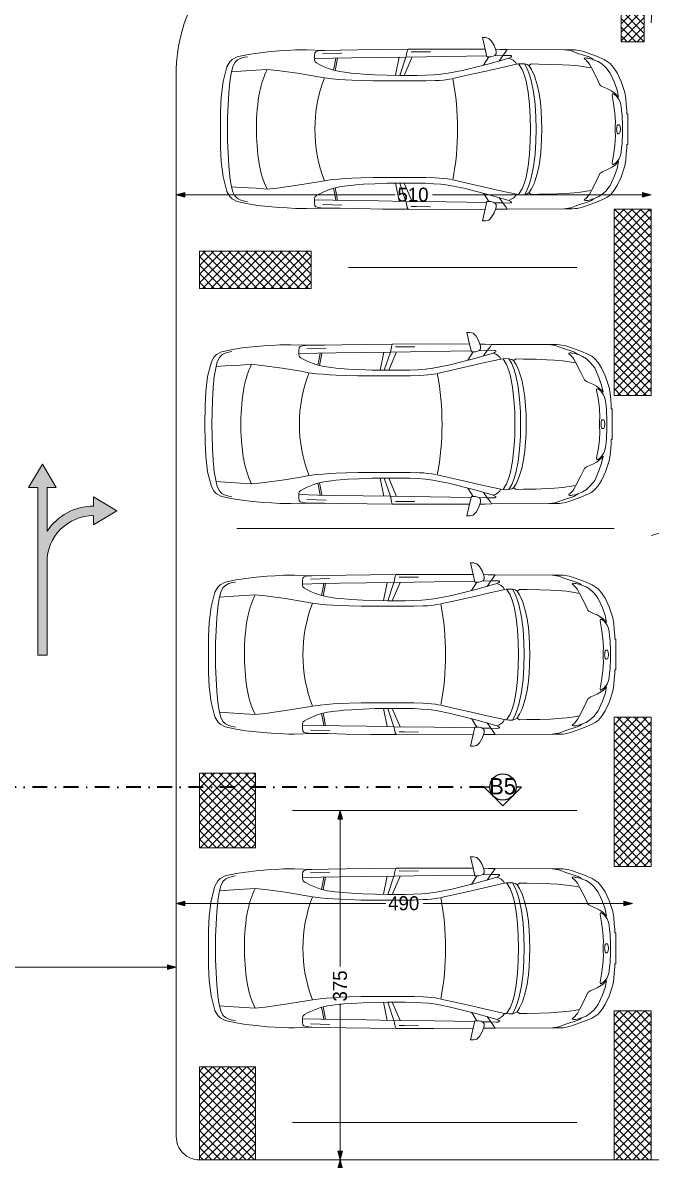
# Model space of a CAD drawing. Header units: millimetres. Extents: x 635850 to 824661, y -5878409 to -5774454.
# Drawn here: x 700891 to 707640, y -5850267 to -5838064 of the extents above; entities that cross this region are included whole.
import ezdxf

# ---------------------------------------------------------------- set-up
doc = ezdxf.new("R2010")
doc.units = ezdxf.units.MM
doc.header["$MEASUREMENT"] = 0
doc.linetypes.add('A - Long Dashed', pattern=[2750, 1500, -1250])
doc.linetypes.add('Dot & Dashed', pattern=[335.138881, 158.75, -88.194444, 0, -88.194437])
for name, color, linetype, lineweight in [('A - Ndertesa 4 - 2D Drafting_Pen_No__1', 7, 'Continuous', 13), ('A - Ndertesa 4 - Shtyllat_Pen_No__1', 7, 'Continuous', 13), ('A - Ndertesa 4 - Shtyllat_Pen_No__101', 252, 'Continuous', 13)]:
    doc.layers.add(name, color=color, linetype=linetype, lineweight=lineweight)
for name, color, linetype, lineweight, true_color in [('A - Ndertesa 4 - 2D Drafting_Pen_No__102', 7, 'Continuous', 13, 0xcccccc), ('A - Ndertesa 4 - 2D Drafting_Pen_No__247', 7, 'Continuous', 13, 0xe8e8e8), ('A - Ndertesa 4 - 2D Drafting_Pen_No__249', 7, 'Continuous', 13, 0xe8e8e8), ('A - Ndertesa 4 - 2D Drafting_Pen_No__82', 7, 'Continuous', 20, 0xaaaaaa), ('A - Ndertesa 4 - Dimensionimi Bazik_Pen_No__102', 7, 'Continuous', 13, 0xcccccc), ('A - Ndertesa 4 - Dimensionimi Bazik_Pen_No__82', 7, 'Continuous', 20, 0xaaaaaa), ('A - Ndertesa 4 - Rampa 2D_Pen_No__247', 7, 'Continuous', 13, 0xe8e8e8), ('A - Ndertesa 4 - Veturat_Pen_No__102', 7, 'Continuous', 13, 0xcccccc), ('A - Ndertesa 4 - Vijat e Bodrumeve_Pen_No__82', 7, 'Continuous', 20, 0xaaaaaa), ('A - Ndertesa 4 - Vijat e Prejreve_Pen_No__48', 7, 'Continuous', 25, 0xa80f02), ('A - Ndertesa 4 - Vijat e Prejreve_Pen_No__8', 7, 'Continuous', 35, 0xa80f02)]:
    doc.layers.add(name, color=color, linetype=linetype, lineweight=lineweight, true_color=true_color)
for name, color, linetype in [('A - Ndertesa 4 - Dimensionimi Bazik', 7, 'Continuous'), ('A - Ndertesa 4 - Shtyllat', 7, 'Continuous'), ('A - Ndertesa 4 - Vijat e Prejreve', 7, 'Continuous')]:
    doc.layers.add(name, color=color, linetype=linetype)
doc.styles.add('GENERATED_STYLE_1', font='GOTHIC.TTF')
doc.dimstyles.new('GENERATED_STYLE__1', dxfattribs={"dimtxt": 150, "dimasz": 91.78744, "dimexe": 0.18, "dimexo": 0.0625, "dimgap": 0, "dimtad": 0, "dimdec": 0, "dimlfac": 0.1, "dimzin": 0, "dimdsep": 46, "dimtxsty": 'GENERATED_STYLE_1', "dimblk": 'ARROWHEAD_5', "dimblk1": 'ARROWHEAD_5', "dimblk2": 'ARROWHEAD_5', "dimcen": 0.09, "dimse1": 1, "dimse2": 1, "dimclrd": 256, "dimclre": 256, "dimclrt": 256, "dimadec": 0, "dimazin": 0, "dimtfac": 1, "dimtdec": 4, "dimtmove": 0, "dimatfit": 3, "dimfxl": 0, "dimtolj": 1, "dimtzin": 0, "dimarcsym": 0})
doc.dimstyles.new('GENERATED_STYLE__2', dxfattribs={"dimtxt": 150, "dimasz": 91.78744, "dimexe": 0.18, "dimexo": 0.0625, "dimgap": 0, "dimtad": 0, "dimtih": 1, "dimtoh": 1, "dimdec": 0, "dimlfac": 0.1, "dimzin": 0, "dimdsep": 46, "dimtxsty": 'GENERATED_STYLE_1', "dimblk": 'ARROWHEAD_5', "dimblk1": 'ARROWHEAD_5', "dimblk2": 'ARROWHEAD_5', "dimcen": 0.09, "dimse1": 1, "dimse2": 1, "dimclrd": 256, "dimclre": 256, "dimclrt": 256, "dimadec": 0, "dimazin": 0, "dimtfac": 1, "dimtdec": 4, "dimtmove": 0, "dimatfit": 3, "dimfxl": 0, "dimtolj": 1, "dimtzin": 0, "dimarcsym": 0})
pattern_1 = [(45, (664183.82, -5827429.525), (-45.96194, 45.96194), []), (135, (664183.82, -5827429.525), (45.96194, 45.96194), [])]

# ---------------------------------------------------------------- blocks, each defined once
blk = doc.blocks.new('Column_4', base_point=(707440, -5841064))
at = {"layer": 'A - Ndertesa 4 - Shtyllat_Pen_No__101', "linetype": 'Continuous', "lineweight": 13}
h = blk.add_hatch(dxfattribs=at)
h.set_pattern_fill('Concrete_Block', color=252, style=0, pattern_type=2)
h.set_pattern_definition(pattern_1)
h.paths.add_polyline_path([(707240, -5842064), (707640, -5842064), (707640, -5840064), (707240, -5840064)])
at = {"layer": 'A - Ndertesa 4 - Shtyllat_Pen_No__1', "color": 7, "linetype": 'Continuous', "lineweight": 13, "flags": 128}
blk.add_lwpolyline([(707240, -5842064), (707640, -5842064), (707640, -5840064), (707240, -5840064)], close=True, dxfattribs=at)
blk = doc.blocks.new('Column_7', base_point=(707440, -5849464))
at = {"layer": 'A - Ndertesa 4 - Shtyllat_Pen_No__101', "linetype": 'Continuous', "lineweight": 13}
h = blk.add_hatch(dxfattribs=at)
h.set_pattern_fill('Concrete_Block', color=252, style=0, pattern_type=2)
h.set_pattern_definition(pattern_1)
h.paths.add_polyline_path([(707240, -5850264), (707640, -5850264), (707640, -5848664), (707240, -5848664)])
at = {"layer": 'A - Ndertesa 4 - Shtyllat_Pen_No__1', "color": 7, "linetype": 'Continuous', "lineweight": 13, "flags": 128}
blk.add_lwpolyline([(707240, -5850264), (707640, -5850264), (707640, -5848664), (707240, -5848664)], close=True, dxfattribs=at)
blk = doc.blocks.new('Column_8', base_point=(707440, -5846315))
at = {"layer": 'A - Ndertesa 4 - Shtyllat_Pen_No__101', "linetype": 'Continuous', "lineweight": 13}
h = blk.add_hatch(dxfattribs=at)
h.set_pattern_fill('Concrete_Block', color=252, style=0, pattern_type=2)
h.set_pattern_definition(pattern_1)
h.paths.add_polyline_path([(707240, -5847115), (707640, -5847115), (707640, -5845515), (707240, -5845515)])
at = {"layer": 'A - Ndertesa 4 - Shtyllat_Pen_No__1', "color": 7, "linetype": 'Continuous', "lineweight": 13, "flags": 128}
blk.add_lwpolyline([(707240, -5847115), (707640, -5847115), (707640, -5845515), (707240, -5845515)], close=True, dxfattribs=at)
blk = doc.blocks.new('Column_9', base_point=(703089, -5846515))
at = {"layer": 'A - Ndertesa 4 - Shtyllat_Pen_No__101', "linetype": 'Continuous', "lineweight": 13}
h = blk.add_hatch(dxfattribs=at)
h.set_pattern_fill('Concrete_Block', color=252, style=0, pattern_type=2)
h.set_pattern_definition(pattern_1)
h.paths.add_polyline_path([(702789, -5846915), (703389, -5846915), (703389, -5846115), (702789, -5846115)])
at = {"layer": 'A - Ndertesa 4 - Shtyllat_Pen_No__1', "color": 7, "linetype": 'Continuous', "lineweight": 13, "flags": 128}
blk.add_lwpolyline([(702789, -5846915), (703389, -5846915), (703389, -5846115), (702789, -5846115)], close=True, dxfattribs=at)
blk = doc.blocks.new('Column_14', base_point=(703089, -5849764))
at = {"layer": 'A - Ndertesa 4 - Shtyllat_Pen_No__101', "linetype": 'Continuous', "lineweight": 13}
h = blk.add_hatch(dxfattribs=at)
h.set_pattern_fill('Concrete_Block', color=252, style=0, pattern_type=2)
h.set_pattern_definition(pattern_1)
h.paths.add_polyline_path([(702789, -5850264), (703389, -5850264), (703389, -5849264), (702789, -5849264)])
at = {"layer": 'A - Ndertesa 4 - Shtyllat_Pen_No__1', "color": 7, "linetype": 'Continuous', "lineweight": 13, "flags": 128}
blk.add_lwpolyline([(702789, -5850264), (703389, -5850264), (703389, -5849264), (702789, -5849264)], close=True, dxfattribs=at)
blk = doc.blocks.new('Column_19', base_point=(703389, -5840715))
at = {"layer": 'A - Ndertesa 4 - Shtyllat_Pen_No__101', "linetype": 'Continuous', "lineweight": 13}
h = blk.add_hatch(dxfattribs=at)
h.set_pattern_fill('Concrete_Block', color=252, style=0, pattern_type=2)
h.set_pattern_definition(pattern_1)
h.paths.add_polyline_path([(703989, -5840915), (703989, -5840515), (702789, -5840515), (702789, -5840915)])
at = {"layer": 'A - Ndertesa 4 - Shtyllat_Pen_No__1', "color": 7, "linetype": 'Continuous', "lineweight": 13, "flags": 128}
blk.add_lwpolyline([(703989, -5840915), (703989, -5840515), (702789, -5840515), (702789, -5840915)], close=True, dxfattribs=at)
blk = doc.blocks.new('Car 05 25_3')
at = {"layer": 'A - Ndertesa 4 - Veturat_Pen_No__102', "color": 254, "linetype": 'Continuous', "lineweight": 13, "true_color": 0xcccccc}
for p, q in [((1130, 859), (1121, 838)), ((1958, 858), (1977, 777)), ((2075, 836), (2068, 858)), ((2182, 834), (2193, 856)), ((-701, 743), (-729, 716)), ((-665, 761), (-701, 743)), ((-627, 772), (-665, 761)), ((-595, 778), (-627, 772)), ((125, 791), (129, 820)), ((126, 744), (125, 791)), ((327, 762), (125, 756)), ((132, 723), (126, 744)), ((129, 820), (139, 832)), ((139, 832), (165, 840)), ((165, 840), (195, 844)), ((195, 844), (231, 846)), ((211, 809), (418, 816)), ((522, 765), (327, 762)), ((355, 762), (339, 683)), ((373, 763), (357, 683)), ((814, 769), (522, 765)), ((1109, 774), (814, 769)), ((1036, 773), (997, 579)), ((1042, 578), (1108, 774)), ((1173, 775), (1090, 578)), ((1115, 809), (1109, 774)), ((1109, 774), (1538, 780)), ((1120, 833), (1115, 809)), ((1121, 838), (1120, 836)), ((1120, 836), (1120, 833)), ((1163, 830), (1220, 829)), ((1220, 829), (1370, 831)), ((1538, 780), (1975, 786)), ((1939, 686), (1996, 777)), ((1977, 777), (2020, 777)), ((2000, 702), (2214, 763)), ((2020, 777), (2044, 783)), ((2044, 783), (2063, 792)), ((2063, 792), (2070, 800)), ((2069, 788), (2065, 794)), ((2069, 788), (2148, 790)), ((2070, 800), (2075, 809)), ((2075, 809), (2075, 836)), ((2107, 732), (2148, 790)), ((2148, 790), (2167, 814)), ((2148, 790), (2206, 792)), ((2167, 814), (2182, 834)), ((2206, 792), (2227, 791)), ((2227, 770), (2214, 763)), ((2214, 763), (2238, 752)), ((2227, 791), (2233, 790)), ((2234, 774), (2227, 770)), ((2233, 790), (2238, 787)), ((2238, 777), (2234, 774)), ((2241, 784), (2238, 787)), ((2238, 777), (2241, 781)), ((2238, 752), (2259, 740)), ((2241, 781), (2241, 784)), ((2259, 740), (2269, 731)), ((2808, 853), (2877, 843)), ((2877, 843), (2954, 814)), ((2904, 833), (2905, 833)), ((2954, 814), (3076, 775)), ((3022, 758), (3024, 762)), ((3024, 754), (3022, 758)), ((3024, 762), (3035, 765)), ((3038, 743), (3024, 754)), ((3035, 765), (3047, 764)), ((3051, 731), (3038, 743)), ((3047, 764), (3061, 763)), ((3061, 763), (3090, 757)), ((3100, 763), (3076, 775)), ((3090, 757), (3108, 751)), ((3114, 753), (3100, 763)), ((3108, 751), (3123, 746)), ((3123, 746), (3114, 753)), ((3170, 727), (3123, 746)), ((-768, 602), (-751, 670)), ((-764, 617), (-666, 624)), ((-729, 716), (-751, 670)), ((-666, 624), (-501, 634)), ((-501, 634), (-383, 642)), ((-383, 642), (-274, 631)), ((-274, 631), (-56, 601)), ((147, 711), (132, 723)), ((171, 697), (147, 711)), ((213, 677), (171, 697)), ((266, 655), (213, 677)), ((319, 636), (266, 655)), ((393, 618), (319, 636)), ((339, 683), (330, 634)), ((357, 683), (347, 629)), ((475, 607), (393, 618)), ((1730, 634), (1562, 601)), ((2000, 702), (1730, 634)), ((1780, 582), (1953, 621)), ((1953, 621), (2122, 660)), ((2122, 660), (2294, 698)), ((2269, 731), (2279, 722)), ((2279, 722), (2294, 698)), ((2294, 698), (2317, 701)), ((2294, 698), (2294, 698)), ((2317, 701), (2346, 703)), ((2355, 640), (2317, 701)), ((2346, 703), (2379, 702)), ((2380, 575), (2355, 640)), ((2410, 649), (2379, 702)), ((2379, 702), (2411, 694)), ((2436, 583), (2410, 649)), ((2411, 694), (2411, 694)), ((2429, 682), (2411, 694)), ((2429, 682), (2457, 700)), ((2429, 682), (2429, 682)), ((2429, 682), (2457, 640)), ((2457, 700), (2535, 698)), ((2457, 640), (2487, 574)), ((2535, 698), (2535, 698)), ((2535, 698), (2673, 696)), ((2673, 696), (2787, 691)), ((2787, 691), (2868, 687)), ((2868, 687), (2960, 679)), ((2960, 679), (2868, 687)), ((2960, 679), (3047, 666)), ((3047, 666), (3100, 657)), ((3065, 715), (3051, 731)), ((3077, 698), (3065, 715)), ((3100, 657), (3077, 698)), ((3153, 554), (3100, 657)), ((3212, 701), (3170, 727)), ((3254, 663), (3212, 701)), ((3302, 603), (3254, 663)), ((-783, 510), (-795, 391)), ((-768, 602), (-783, 510)), ((-56, 601), (146, 567)), ((146, 567), (233, 552)), ((233, 552), (315, 541)), ((315, 541), (384, 535)), ((384, 535), (454, 530)), ((454, 530), (526, 526)), ((521, 602), (475, 607)), ((570, 597), (521, 602)), ((526, 526), (628, 522)), ((653, 591), (570, 597)), ((628, 522), (757, 518)), ((773, 585), (653, 591)), ((757, 518), (1323, 518)), ((907, 580), (773, 585)), ((1042, 578), (907, 580)), ((1228, 578), (1042, 578)), ((1316, 580), (1228, 578)), ((1403, 584), (1316, 580)), ((1323, 518), (1420, 522)), ((1484, 590), (1403, 584)), ((1420, 522), (1467, 524)), ((1467, 524), (1511, 528)), ((1562, 601), (1484, 590)), ((1511, 528), (1554, 533)), ((1554, 533), (1597, 541)), ((1597, 541), (1597, 541)), ((1611, 544), (1780, 582)), ((2397, 514), (2380, 575)), ((2419, 396), (2397, 514)), ((2454, 522), (2436, 583)), ((2478, 401), (2454, 522)), ((2487, 574), (2492, 562)), ((2492, 562), (2518, 477)), ((3190, 476), (3153, 554)), ((3302, 603), (3346, 501)), ((3346, 501), (3374, 420)), ((-795, 391), (-802, 259)), ((2434, 266), (2419, 396)), ((2494, 269), (2478, 401)), ((2518, 477), (2538, 384)), ((2538, 384), (2551, 286)), ((3199, 467), (3190, 476)), ((3221, 454), (3199, 467)), ((3256, 439), (3221, 454)), ((3288, 425), (3256, 439)), ((3319, 408), (3288, 425)), ((3353, 384), (3319, 408)), ((3325, 377), (3321, 370)), ((3321, 370), (3321, 362)), ((3328, 380), (3325, 377)), ((3338, 379), (3328, 380)), ((3364, 358), (3338, 379)), ((3377, 360), (3353, 384)), ((3391, 344), (3374, 420)), ((-802, 259), (-807, 125)), ((2442, 132), (2434, 266)), ((2503, 133), (2494, 269)), ((2551, 286), (2560, 194)), ((3321, 362), (3338, 277)), ((3338, 277), (3352, 173)), ((3397, 316), (3364, 358)), ((3391, 344), (3377, 360)), ((3408, 289), (3397, 316)), ((3408, 289), (3414, 267)), ((3414, 267), (3418, 243)), ((-807, 125), (-808, 0)), ((2444, 0), (2442, 132)), ((2506, 0), (2503, 133)), ((2560, 194), (2564, 101)), ((3352, 173), (3358, 76)), ((3418, 243), (3424, 201)), ((3424, 201), (3428, 152)), ((3432, 40), (3428, 152)), ((-807, -125), (-808, 0)), ((2444, 0), (2442, -132)), ((2564, 101), (2566, 0)), ((2564, -101), (2566, 0)), ((3354, 28), (3358, 76)), ((3354, 28), (3354, -1)), ((3354, -28), (3354, 1)), ((3371, 12), (3370, -1)), ((3371, -12), (3370, 1)), ((3372, 24), (3371, 12)), ((3376, 39), (3372, 24)), ((3382, 47), (3376, 39)), ((3386, 48), (3382, 47)), ((3386, 48), (3394, 48)), ((3399, 47), (3394, 48)), ((3404, 39), (3399, 47)), ((3404, 39), (3408, 24)), ((3408, 24), (3410, 8)), ((3410, 8), (3410, 0)), ((3432, 57), (3432, 57)), ((3432, 0), (3432, 40)), ((3432, 0), (3432, -40)), ((2506, 0), (2503, -133)), ((2560, -194), (2564, -101)), ((3352, -173), (3358, -76)), ((3354, -28), (3358, -76)), ((3372, -24), (3371, -12)), ((3376, -39), (3372, -24)), ((3382, -47), (3376, -39)), ((3386, -48), (3382, -47)), ((3386, -48), (3394, -48)), ((3399, -47), (3394, -48)), ((3404, -39), (3399, -47)), ((3404, -39), (3408, -24)), ((3408, -24), (3410, -8)), ((3410, -8), (3410, 0)), ((3432, -40), (3428, -152)), ((3432, -57), (3432, -57)), ((-802, -259), (-807, -125)), ((2442, -132), (2434, -266)), ((2503, -133), (2494, -269)), ((2551, -286), (2560, -194)), ((3338, -277), (3352, -173)), ((3414, -267), (3418, -243)), ((3418, -243), (3424, -201)), ((3424, -201), (3428, -152)), ((-795, -391), (-802, -259)), ((2434, -266), (2419, -396)), ((2494, -269), (2478, -401)), ((2538, -384), (2551, -286)), ((3321, -362), (3338, -277)), ((3321, -370), (3321, -362)), ((3364, -358), (3338, -379)), ((3377, -360), (3353, -384)), ((3397, -316), (3364, -358)), ((3391, -344), (3374, -420)), ((3391, -344), (3377, -360)), ((3408, -289), (3397, -316)), ((3408, -289), (3414, -267)), ((-783, -510), (-795, -391)), ((2419, -396), (2397, -514)), ((2478, -401), (2454, -522)), ((2492, -562), (2518, -477)), ((2518, -477), (2538, -384)), ((3190, -476), (3153, -554)), ((3199, -467), (3190, -476)), ((3221, -454), (3199, -467)), ((3256, -439), (3221, -454)), ((3288, -425), (3256, -439)), ((3319, -408), (3288, -425)), ((3353, -384), (3319, -408)), ((3325, -377), (3321, -370)), ((3328, -380), (3325, -377)), ((3338, -379), (3328, -380)), ((3346, -501), (3374, -420)), ((-768, -602), (-783, -510)), ((-768, -602), (-751, -670)), ((-274, -631), (-56, -601)), ((-56, -601), (146, -567)), ((146, -567), (233, -552)), ((233, -552), (315, -541)), ((315, -541), (384, -535)), ((384, -535), (454, -530)), ((475, -607), (393, -618)), ((454, -530), (526, -526)), ((521, -602), (475, -607)), ((570, -597), (521, -602)), ((526, -526), (628, -522)), ((653, -591), (570, -597)), ((628, -522), (757, -518)), ((773, -585), (653, -591)), ((757, -518), (1323, -518)), ((907, -580), (773, -585)), ((1042, -578), (907, -580)), ((1036, -773), (997, -579)), ((1042, -578), (1108, -774)), ((1228, -578), (1042, -578)), ((1173, -775), (1090, -578)), ((1316, -580), (1228, -578)), ((1403, -584), (1316, -580)), ((1323, -518), (1420, -522)), ((1484, -590), (1403, -584)), ((1420, -522), (1467, -524)), ((1467, -524), (1511, -528)), ((1562, -601), (1484, -590)), ((1511, -528), (1554, -533)), ((1554, -533), (1597, -541)), ((1730, -634), (1562, -601)), ((1597, -541), (1597, -541)), ((1611, -544), (1780, -582)), ((1780, -582), (1953, -621)), ((2380, -575), (2355, -640)), ((2397, -514), (2380, -575)), ((2436, -583), (2410, -649)), ((2454, -522), (2436, -583)), ((2457, -640), (2487, -574)), ((2487, -574), (2492, -562)), ((3153, -554), (3100, -657)), ((3302, -603), (3254, -663)), ((3302, -603), (3346, -501)), ((-764, -617), (-666, -624)), ((-729, -716), (-751, -670)), ((-701, -743), (-729, -716)), ((-666, -624), (-501, -634)), ((-501, -634), (-383, -642)), ((-383, -642), (-274, -631)), ((132, -723), (126, -744)), ((147, -711), (132, -723)), ((171, -697), (147, -711)), ((213, -677), (171, -697)), ((266, -655), (213, -677)), ((319, -636), (266, -655)), ((393, -618), (319, -636)), ((339, -683), (330, -634)), ((355, -762), (339, -683)), ((357, -683), (347, -629)), ((373, -763), (357, -683)), ((2000, -702), (1730, -634)), ((1939, -686), (1996, -777)), ((1953, -621), (2122, -660)), ((2000, -702), (2214, -763)), ((2107, -732), (2148, -790)), ((2122, -660), (2294, -698)), ((2259, -740), (2269, -731)), ((2269, -731), (2279, -722)), ((2279, -722), (2294, -698)), ((2294, -698), (2317, -701)), ((2294, -698), (2294, -698)), ((2355, -640), (2317, -701)), ((2317, -701), (2346, -703)), ((2346, -703), (2379, -702)), ((2410, -649), (2379, -702)), ((2379, -702), (2411, -694)), ((2429, -682), (2411, -694)), ((2411, -694), (2411, -694)), ((2429, -682), (2457, -640)), ((2429, -682), (2429, -682)), ((2429, -682), (2457, -700)), ((2457, -700), (2535, -698)), ((2535, -698), (2673, -696)), ((2535, -698), (2535, -698)), ((2673, -696), (2787, -691)), ((2787, -691), (2868, -687)), ((2868, -687), (2960, -679)), ((2960, -679), (2868, -687)), ((2960, -679), (3047, -666)), ((3051, -731), (3038, -743)), ((3047, -666), (3100, -657)), ((3065, -715), (3051, -731)), ((3077, -698), (3065, -715)), ((3100, -657), (3077, -698)), ((3170, -727), (3123, -746)), ((3212, -701), (3170, -727)), ((3254, -663), (3212, -701)), ((-665, -761), (-701, -743)), ((-627, -772), (-665, -761)), ((-595, -778), (-627, -772)), ((126, -744), (125, -791)), ((327, -762), (125, -756)), ((125, -791), (129, -820)), ((129, -820), (139, -832)), ((139, -832), (165, -840)), ((165, -840), (195, -844)), ((195, -844), (231, -846)), ((211, -809), (418, -816)), ((522, -765), (327, -762)), ((814, -769), (522, -765)), ((1109, -774), (814, -769)), ((1109, -774), (1538, -780)), ((1115, -809), (1109, -774)), ((1120, -833), (1115, -809)), ((1120, -836), (1120, -833)), ((1121, -838), (1120, -836)), ((1130, -859), (1121, -838)), ((1163, -830), (1220, -829)), ((1220, -829), (1370, -831)), ((1538, -780), (1975, -786)), ((1958, -858), (1977, -777)), ((1977, -777), (2020, -777)), ((2020, -777), (2044, -783)), ((2044, -783), (2063, -792)), ((2063, -792), (2070, -800)), ((2069, -788), (2065, -794)), ((2075, -836), (2068, -858)), ((2069, -788), (2148, -790)), ((2070, -800), (2075, -809)), ((2075, -809), (2075, -836)), ((2148, -790), (2167, -814)), ((2148, -790), (2206, -792)), ((2167, -814), (2182, -834)), ((2182, -834), (2193, -856)), ((2206, -792), (2227, -791)), ((2214, -763), (2238, -752)), ((2227, -770), (2214, -763)), ((2234, -774), (2227, -770)), ((2227, -791), (2233, -790)), ((2233, -790), (2238, -787)), ((2238, -777), (2234, -774)), ((2238, -752), (2259, -740)), ((2238, -777), (2241, -781)), ((2241, -784), (2238, -787)), ((2241, -781), (2241, -784)), ((2808, -853), (2877, -843)), ((2877, -843), (2954, -814)), ((2954, -814), (3076, -775)), ((3024, -754), (3022, -758)), ((3022, -758), (3024, -762)), ((3038, -743), (3024, -754)), ((3024, -762), (3035, -765)), ((3035, -765), (3047, -764)), ((3047, -764), (3061, -763)), ((3061, -763), (3090, -757)), ((3100, -763), (3076, -775)), ((3090, -757), (3108, -751)), ((3114, -753), (3100, -763)), ((3108, -751), (3123, -746)), ((3123, -746), (3114, -753))]:
    blk.add_line(p, q, dxfattribs=at)
at = {"layer": 'A - Ndertesa 4 - Veturat_Pen_No__102', "color": 254, "linetype": 'Continuous', "lineweight": 13, "true_color": 0xcccccc, "flags": 128}
blk.add_lwpolyline([(-483, -817), (-372, -830), (-252, -841), (-168, -845), (-78, -851), (-24, -852), (40, -852), (231, -846), (400, -848), (591, -852), (857, -856), (1130, -859), (1536, -860), (1958, -858), (1929, -983), (1961, -983), (1997, -975), (2027, -945), (2055, -898), (2068, -858), (2120, -857), (2193, -856), (2808, -853), (2856, -853), (2891, -853), (2923, -852), (2945, -849), (2990, -840), (3014, -833), (3154, -783), (3236, -748), (3269, -728), (3299, -706), (3337, -663), (3374, -604), (3418, -513), (3457, -393), (3468, -331), (3474, -264), (3478, -200), (3479, -165), (3490, -165), (3490, 165), (3479, 165), (3478, 200), (3474, 264), (3468, 331), (3457, 393), (3418, 513), (3374, 604), (3337, 663), (3299, 706), (3269, 728), (3236, 748), (3154, 783), (3014, 833), (2990, 840), (2945, 849), (2923, 852), (2891, 853), (2856, 853), (2808, 853), (2193, 856), (2120, 857), (2068, 858), (2055, 898), (2027, 945), (1997, 975), (1961, 983), (1929, 983), (1958, 858), (1536, 860), (1130, 859), (857, 856), (591, 852), (400, 848), (231, 846), (40, 852), (-24, 852), (-78, 851), (-168, 845), (-252, 841), (-372, 830), (-483, 817), (-585, 801), (-706, 776), (-758, 747), (-785, 722), (-815, 668), (-855, 511), (-875, 345), (-883, 195), (-885, 0), (-883, -195), (-875, -345), (-855, -511), (-815, -668), (-785, -722), (-758, -747), (-706, -776), (-585, -801)], close=True, dxfattribs=at)
at = {"layer": 'A - Ndertesa 4 - Veturat_Pen_No__102', "color": 254, "linetype": 'Continuous', "lineweight": 13, "true_color": 0xcccccc}
for centre, radius, start, end in [((493, 218), 973, 154.1545, 170.9117), ((1650, 0), 1520, 158.6992, 201.3008), ((-1245, 0), 2907, 349.2142, 10.7858), ((1856, -2), 2354, 170.8804, 189.9223), ((493, -218), 973, 191.2305, 205.8455)]:
    blk.add_arc(centre, radius, start, end, dxfattribs=at)
blk = doc.blocks.new('*D1508', base_point=(664184, -5827430))
at = {"layer": 'A - Ndertesa 4 - Dimensionimi Bazik_Pen_No__102', "linetype": 'Continuous', "lineweight": 13, "true_color": 0xcccccc}
for points in [[(702539, -5847512), (702632, -5847537), (702632, -5847487)], [(707440, -5847512), (707347, -5847487), (707347, -5847537)]]:
    blk.add_hatch(color=254, dxfattribs=at).paths.add_polyline_path(points)
at = {"layer": 'A - Ndertesa 4 - Dimensionimi Bazik_Pen_No__102', "color": 254, "linetype": 'Continuous', "lineweight": 13, "true_color": 0xcccccc}
for p, q in [((702539, -5847512), (702632, -5847487)), ((702539, -5847512), (702632, -5847537)), ((702632, -5847487), (702632, -5847537)), ((702632, -5847512), (704790, -5847512)), ((705189, -5847512), (707347, -5847512)), ((707347, -5847537), (707347, -5847487)), ((707440, -5847512), (707347, -5847487)), ((707440, -5847512), (707347, -5847537))]:
    blk.add_line(p, q, dxfattribs=at)
at = {"layer": 'A - Ndertesa 4 - Dimensionimi Bazik_Pen_No__82', "color": 253, "lineweight": 20, "true_color": 0xaaaaaa, "insert": (704814, -5847587), "char_height": 150, "attachment_point": 7, "style": 'GENERATED_STYLE_1'}
blk.add_mtext('\\A1;{\\pql;\\fCentury Gothic|b0|i0|c0|p34;490}', dxfattribs=at)
blk = doc.blocks.new('ARROWHEAD_5')
at = {"linetype": 'Continuous', "lineweight": 0}
blk.add_hatch(color=0, dxfattribs=at).paths.add_polyline_path([(-1, 0.2679), (0, 0), (-1, -0.2679)])
at = {"color": 0, "linetype": 'Continuous', "lineweight": 0}
blk.add_line((0, 0), (-1, 0), dxfattribs=at)
blk = doc.blocks.new('*D1509', base_point=(664184, -5827430))
at = {"layer": 'A - Ndertesa 4 - Dimensionimi Bazik_Pen_No__102', "linetype": 'Continuous', "lineweight": 13, "true_color": 0xcccccc}
for points in [[(702539, -5839910), (702632, -5839935), (702632, -5839885)], [(707640, -5839910), (707547, -5839885), (707547, -5839935)]]:
    blk.add_hatch(color=254, dxfattribs=at).paths.add_polyline_path(points)
at = {"layer": 'A - Ndertesa 4 - Dimensionimi Bazik_Pen_No__102', "color": 254, "linetype": 'Continuous', "lineweight": 13, "true_color": 0xcccccc}
for p, q in [((702539, -5839910), (702632, -5839885)), ((702632, -5839885), (702632, -5839935)), ((707547, -5839935), (707547, -5839885)), ((707640, -5839910), (707547, -5839885)), ((702539, -5839910), (702632, -5839935)), ((702632, -5839910), (704890, -5839910)), ((705289, -5839910), (707547, -5839910)), ((707640, -5839910), (707547, -5839935))]:
    blk.add_line(p, q, dxfattribs=at)
at = {"layer": 'A - Ndertesa 4 - Dimensionimi Bazik_Pen_No__82', "color": 253, "lineweight": 20, "true_color": 0xaaaaaa, "insert": (704914, -5839985), "char_height": 150, "attachment_point": 7, "style": 'GENERATED_STYLE_1'}
blk.add_mtext('\\A1;{\\pql;\\fCentury Gothic|b0|i0|c0|p34;510}', dxfattribs=at)
blk = doc.blocks.new('*D1510', base_point=(664184, -5827430))
at = {"layer": 'A - Ndertesa 4 - Dimensionimi Bazik_Pen_No__102', "linetype": 'Continuous', "lineweight": 13, "true_color": 0xcccccc}
for points in [[(704299, -5846515), (704274, -5846608), (704324, -5846608)], [(704299, -5850264), (704324, -5850171), (704274, -5850171)]]:
    blk.add_hatch(color=254, dxfattribs=at).paths.add_polyline_path(points)
at = {"layer": 'A - Ndertesa 4 - Dimensionimi Bazik_Pen_No__102', "color": 254, "linetype": 'Continuous', "lineweight": 13, "true_color": 0xcccccc}
for p, q in [((704299, -5846515), (704274, -5846608)), ((704299, -5846515), (704324, -5846608)), ((704324, -5846608), (704274, -5846608)), ((704299, -5848189), (704299, -5846608)), ((704299, -5850171), (704299, -5848589)), ((704274, -5850171), (704324, -5850171)), ((704299, -5850264), (704274, -5850171)), ((704299, -5850264), (704324, -5850171))]:
    blk.add_line(p, q, dxfattribs=at)
at = {"layer": 'A - Ndertesa 4 - Dimensionimi Bazik_Pen_No__82', "color": 253, "lineweight": 20, "true_color": 0xaaaaaa, "insert": (704374, -5848565), "char_height": 150, "attachment_point": 7, "rotation": 90, "style": 'GENERATED_STYLE_1'}
blk.add_mtext('\\A1;{\\pql;\\fCentury Gothic|b0|i0|c0|p34;375}', dxfattribs=at)
blk = doc.blocks.new('*D1511', base_point=(664184, -5827430))
at = {"layer": 'A - Ndertesa 4 - Dimensionimi Bazik_Pen_No__102', "linetype": 'Continuous', "lineweight": 13, "true_color": 0xcccccc}
for points in [[(697539, -5848197), (697632, -5848222), (697632, -5848172)], [(702539, -5848197), (702446, -5848172), (702446, -5848222)]]:
    blk.add_hatch(color=254, dxfattribs=at).paths.add_polyline_path(points)
at = {"layer": 'A - Ndertesa 4 - Dimensionimi Bazik_Pen_No__102', "color": 254, "linetype": 'Continuous', "lineweight": 13, "true_color": 0xcccccc}
for p, q in [((697539, -5848197), (697632, -5848172)), ((697632, -5848172), (697632, -5848222)), ((702446, -5848222), (702446, -5848172)), ((702539, -5848197), (702446, -5848172)), ((697539, -5848197), (697632, -5848222)), ((697632, -5848197), (699839, -5848197)), ((700239, -5848197), (702446, -5848197)), ((702539, -5848197), (702446, -5848222))]:
    blk.add_line(p, q, dxfattribs=at)
at = {"layer": 'A - Ndertesa 4 - Dimensionimi Bazik_Pen_No__82', "color": 253, "lineweight": 20, "true_color": 0xaaaaaa, "insert": (699863, -5848272), "char_height": 150, "attachment_point": 7, "style": 'GENERATED_STYLE_1'}
blk.add_mtext('\\A1;{\\pql;\\fCentury Gothic|b0|i0|c0|p34;500}', dxfattribs=at)
blk = doc.blocks.new('*D1512', base_point=(664184, -5827430))
at = {"layer": 'A - Ndertesa 4 - Dimensionimi Bazik_Pen_No__102', "linetype": 'Continuous', "lineweight": 13, "true_color": 0xcccccc}
for points in [[(704299, -5850264), (704274, -5850357), (704324, -5850357)], [(704299, -5855266), (704324, -5855172), (704274, -5855172)]]:
    blk.add_hatch(color=254, dxfattribs=at).paths.add_polyline_path(points)
at = {"layer": 'A - Ndertesa 4 - Dimensionimi Bazik_Pen_No__102', "color": 254, "linetype": 'Continuous', "lineweight": 13, "true_color": 0xcccccc}
for p, q in [((704299, -5850264), (704274, -5850357)), ((704299, -5850264), (704324, -5850357)), ((704324, -5850357), (704274, -5850357)), ((704299, -5852565), (704299, -5850357)), ((704299, -5855172), (704299, -5852964)), ((704274, -5855172), (704324, -5855172)), ((704299, -5855266), (704274, -5855172)), ((704299, -5855266), (704324, -5855172))]:
    blk.add_line(p, q, dxfattribs=at)
at = {"layer": 'A - Ndertesa 4 - Dimensionimi Bazik_Pen_No__82', "color": 253, "lineweight": 20, "true_color": 0xaaaaaa, "insert": (704374, -5852940), "char_height": 150, "attachment_point": 7, "rotation": 90, "style": 'GENERATED_STYLE_1'}
blk.add_mtext('\\A1;{\\pql;\\fCentury Gothic|b0|i0|c0|p34;500}', dxfattribs=at)
blk = doc.blocks.new('Column_493', base_point=(707440, -5837970))
at = {"layer": 'A - Ndertesa 4 - Shtyllat_Pen_No__101', "linetype": 'Continuous', "lineweight": 13}
h = blk.add_hatch(dxfattribs=at)
h.set_pattern_fill('Concrete_Block', color=252, style=0, pattern_type=2)
h.set_pattern_definition(pattern_1)
h.paths.add_polyline_path([(707565, -5838270), (707565, -5837670), (707315, -5837670), (707315, -5838270)])
at = {"layer": 'A - Ndertesa 4 - Shtyllat_Pen_No__1', "color": 7, "linetype": 'Continuous', "lineweight": 13, "flags": 128}
blk.add_lwpolyline([(707565, -5838270), (707565, -5837670), (707315, -5837670), (707315, -5838270)], close=True, dxfattribs=at)
blk = doc.blocks.new('Cutting Plane_10', base_point=(706047, -5846264))
at = {"layer": 'A - Ndertesa 4 - Vijat e Prejreve_Pen_No__48', "color": 14, "linetype": 'Continuous', "lineweight": 25, "true_color": 0xa80f02}
for p, q in [((705906, -5846264), (705847, -5846264)), ((705847, -5846264), (706047, -5846464)), ((706047, -5846464), (706247, -5846264)), ((706247, -5846264), (706189, -5846264))]:
    blk.add_line(p, q, dxfattribs=at)
blk.add_circle((706047, -5846264), 141, dxfattribs=at)
at = {"layer": 'A - Ndertesa 4 - Vijat e Prejreve_Pen_No__8', "color": 14, "linetype": 'Dot & Dashed', "lineweight": 35, "true_color": 0xa80f02}
blk.add_line((705847, -5846264), (676541, -5846264), dxfattribs=at)
at = {"layer": 'A - Ndertesa 4 - Vijat e Prejreve_Pen_No__48', "color": 14, "lineweight": 25, "true_color": 0xa80f02, "insert": (706186, -5846345), "char_height": 175, "attachment_point": 9, "style": 'GENERATED_STYLE_1'}
blk.add_mtext('\\A1;{\\pqr;\\pt0;\\fCentury Gothic|b0|i0|c0|p34;B5}', dxfattribs=at)

msp = doc.modelspace()

# ---------------------------------------------------------------- hatches: boundary and pattern name
at = {"layer": 'A - Ndertesa 4 - 2D Drafting_Pen_No__1', "linetype": 'Continuous', "lineweight": 0, "true_color": 0xffffff}
msp.add_hatch(color=7, dxfattribs=at).paths.add_polyline_path([(701151.5, -5843850.3, -0.4142136), (701651.5, -5843350.3), (701651.5, -5843450.3), (701901.5, -5843300.3), (701651.5, -5843150.3), (701651.5, -5843250.3, 0.2513807), (701151.5, -5843518.7), (701151.5, -5843050.3), (701251.5, -5843050.3), (701101.5, -5842800.3), (700951.5, -5843050.3), (701051.5, -5843050.3), (701051.5, -5844850.3), (701151.5, -5844850.3)])

# ---------------------------------------------------------------- linework, layer by layer
at = {"layer": 'A - Ndertesa 4 - 2D Drafting_Pen_No__102', "color": 254, "linetype": 'Continuous', "lineweight": 13, "true_color": 0xcccccc, "flags": 128}
msp.add_lwpolyline([(701151.5, -5843850.3, -0.4142136), (701651.5, -5843350.3), (701651.5, -5843450.3), (701901.5, -5843300.3), (701651.5, -5843150.3), (701651.5, -5843250.3, 0.2513807), (701151.5, -5843518.7), (701151.5, -5843050.3), (701251.5, -5843050.3), (701101.5, -5842800.3), (700951.5, -5843050.3), (701051.5, -5843050.3), (701051.5, -5844850.3), (701151.5, -5844850.3)], format="xyb", close=True, dxfattribs=at)
at = {"layer": 'A - Ndertesa 4 - 2D Drafting_Pen_No__247', "color": 254, "linetype": 'Continuous', "lineweight": 13, "true_color": 0xe8e8e8, "flags": 128}
msp.add_lwpolyline([(705260.3, -5834421.1), (706976.4, -5834314, -0.4075368), (710614.8, -5838069.9)], format="xyb", dxfattribs=at)
msp.add_lwpolyline([(713589.8, -5841891), (707639.8, -5843563.8)], dxfattribs=at)
at = {"layer": 'A - Ndertesa 4 - 2D Drafting_Pen_No__249', "color": 254, "linetype": 'A - Long Dashed', "lineweight": 13, "true_color": 0xe8e8e8, "flags": 128}
msp.add_lwpolyline([(700064, -5838790.9, -0.3960712), (704220.3, -5834486.1)], format="xyb", dxfattribs=at)
at = {"layer": 'A - Ndertesa 4 - 2D Drafting_Pen_No__82', "color": 253, "linetype": 'Continuous', "lineweight": 20, "true_color": 0xaaaaaa, "flags": 128}
for points in [[(704389, -5840689.7), (706839.8, -5840689.7)], [(703189, -5843489.7), (707239.8, -5843489.7)], [(703789, -5846514.7), (706839.8, -5846514.7)], [(703789, -5849863.8), (706839.8, -5849863.8)]]:
    msp.add_lwpolyline(points, dxfattribs=at)
at = {"layer": 'A - Ndertesa 4 - Rampa 2D_Pen_No__247', "color": 254, "linetype": 'Continuous', "lineweight": 13, "true_color": 0xe8e8e8, "flags": 128}
msp.add_lwpolyline([(707639.8, -5838063.8, 0.4309628), (706449.2, -5836740.9), (705409.2, -5836805.8), (705097.5, -5831813), (713589.8, -5831282.9)], format="xyb", dxfattribs=at)
at = {"layer": 'A - Ndertesa 4 - Vijat e Bodrumeve_Pen_No__82', "color": 253, "linetype": 'Continuous', "lineweight": 20, "true_color": 0xaaaaaa, "flags": 128}
msp.add_lwpolyline([(713589.8, -5850263.8), (702789, -5850263.8, -0.4142136), (702539, -5850013.8), (702539, -5838566.9, -0.3960712), (704219.4, -5836880), (706449.2, -5836740.8)], format="xyb", dxfattribs=at)

# ---------------------------------------------------------------- block references
at = {"layer": 'A - Ndertesa 4 - Shtyllat', "color": 7, "lineweight": 13}
for name, p in [('Column_493', (707440.1, -5837969.9)), ('Column_4', (707439.8, -5841063.8)), ('Column_19', (703389, -5840714.7)), ('Column_8', (707439.8, -5846314.7)), ('Column_9', (703089, -5846514.7)), ('Column_7', (707439.8, -5849463.8)), ('Column_14', (703089, -5849763.8))]:
    msp.add_blockref(name, p, dxfattribs=at)
at = {"layer": 'A - Ndertesa 4 - Veturat_Pen_No__102', "color": 254, "linetype": 'Continuous', "lineweight": 13, "true_color": 0xcccccc, "xscale": -1, "zscale": 1000, "rotation": 180}
for p in [(703897.9, -5839206.1), (703731.1, -5842370.1), (703769.1, -5844842.4), (703769.1, -5847993.3)]:
    msp.add_blockref('Car 05 25_3', p, dxfattribs=at)
at = {"layer": 'A - Ndertesa 4 - Vijat e Prejreve', "color": 14, "lineweight": 35, "true_color": 0xa80f02}
msp.add_blockref('Cutting Plane_10', (706047.2, -5846263.8), dxfattribs=at)

# ---------------------------------------------------------------- dimensions: what is measured, and where the dimension line sits
at = {"layer": 'A - Ndertesa 4 - Dimensionimi Bazik', "color": 254, "linetype": 'Continuous', "lineweight": 13, "true_color": 0xcccccc}
for base, p1, p2, picture, middle in [((707639.8, -5839910), (702539, -5843709.3), (707639.8, -5840063.8), '*D1509', (705085.2, -5839910)), ((707439.8, -5847512.1), (702539, -5843423.1), (707439.8, -5844164.1), '*D1508', (704985.2, -5847512.1)), ((702539, -5848196.8), (697539, -5848289.2), (702539, -5848437), '*D1511', (700034.7, -5848196.8))]:
    dim = msp.add_linear_dim(base=base, p1=p1, p2=p2, dimstyle='GENERATED_STYLE__2', dxfattribs=at)
    dim.commit()
    dim.dimension.update_dxf_attribs({"geometry": picture, "text_midpoint": middle, "dimtype": 160})
for base, p1, p2, picture, middle in [((704298.7, -5846514.7), (703389, -5850263.8), (703089, -5846514.7), '*D1510', (704298.7, -5848393.5)), ((704298.7, -5850263.8), (707506.1, -5855265.5), (704365, -5850263.8), '*D1512', (704298.7, -5852768.9))]:
    dim = msp.add_linear_dim(base=base, p1=p1, p2=p2, angle=90, dimstyle='GENERATED_STYLE__1', dxfattribs=at)
    dim.commit()
    dim.dimension.update_dxf_attribs({"geometry": picture, "text_midpoint": middle, "dimtype": 160, "text_rotation": 90})

doc.saveas('drawing.dxf')
